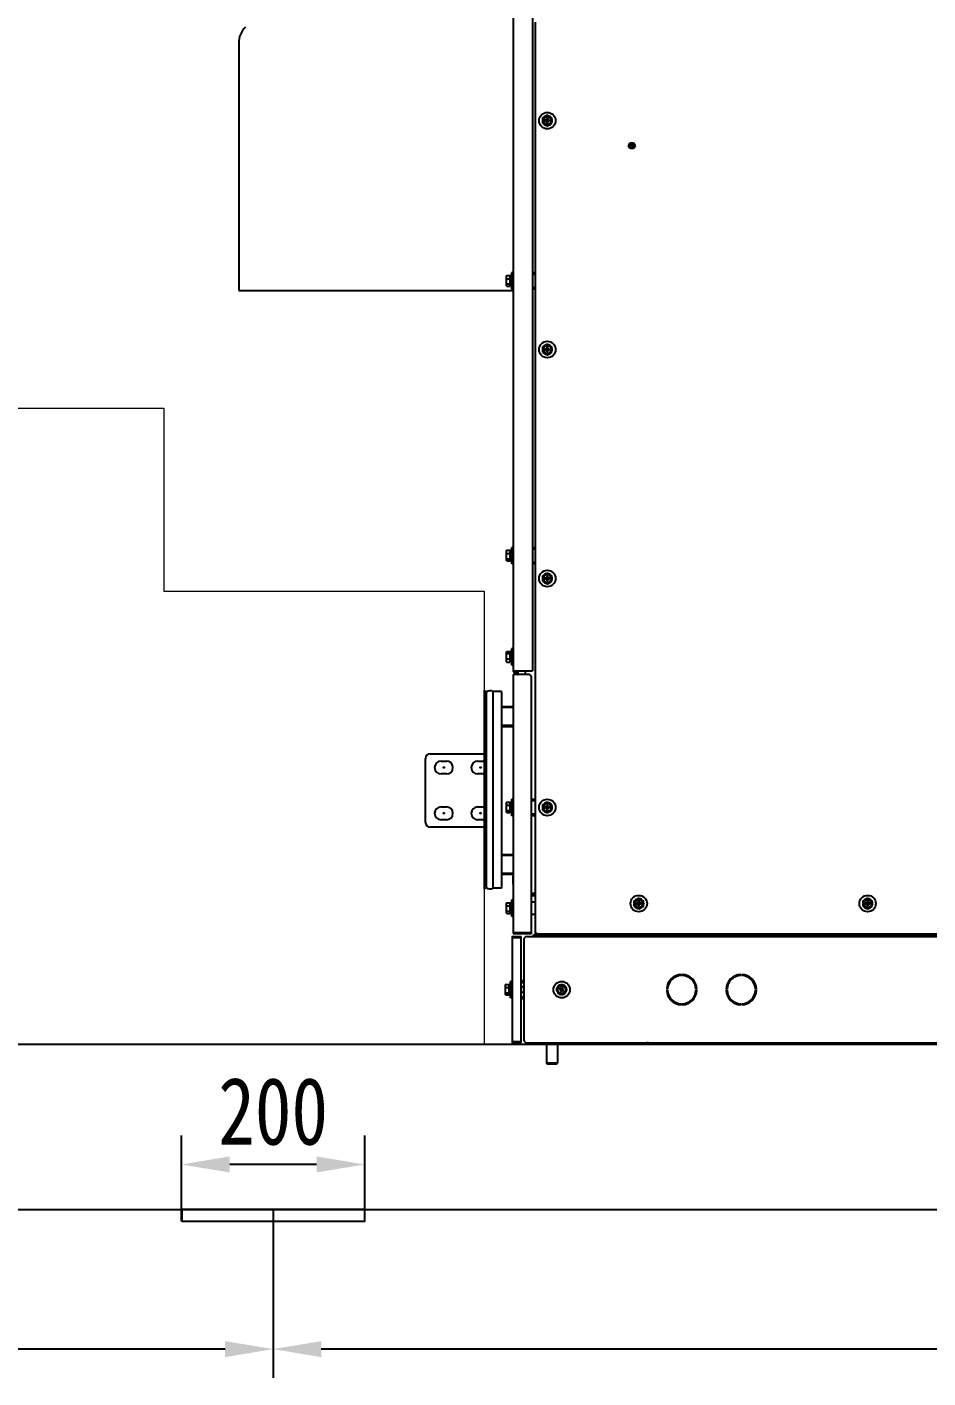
# Model space of a CAD drawing. Header units: millimetres. Extents: x 0 to 87554, y -20854 to 20404.
# Drawn here: x 22850 to 23835, y 13346 to 14821 of the extents above; entities that cross this region are included whole.
import ezdxf

# ---------------------------------------------------------------- set-up
doc = ezdxf.new("R2010")
doc.units = ezdxf.units.MM
doc.layers.get('0').update_dxf_attribs({"lineweight": 15})
doc.layers.get('Defpoints').update_dxf_attribs({"lineweight": 15})
for name, color, linetype in [('2401-00198_NFH-M5-12_0', 7, 'Continuous'), ('2401-00332-S-M12-30HM_0', 7, 'Continuous'), ('2401-01144-S-M6-16HWM_0', 7, 'Continuous'), ('4209-B0008_0', 7, 'Continuous'), ('4212-KH001_041_0', 7, 'Continuous'), ('4212-KH010_041_0', 7, 'Continuous'), ('4212-L0877_0', 7, 'Continuous'), ('4215-12269_16_0', 7, 'Continuous'), ('4215-12645_1_0', 7, 'Continuous'), ('4215-12645_2_0', 7, 'Continuous'), ('4215-12647_0', 7, 'Continuous'), ('4215-12653_3_0', 7, 'Continuous'), ('4215-12656_0', 7, 'Continuous'), ('4215-16097_1_0', 7, 'Continuous'), ('4215-16529_1_0', 7, 'Continuous'), ('4215-17085_1_0', 7, 'Continuous'), ('4215-17086_4_0', 7, 'Continuous'), ('4217-16531_0', 7, 'Continuous'), ('CORNER_FITTING-2_041_0', 7, 'Continuous'), ('EM-S-M6-ZC_0', 7, 'Continuous')]:
    doc.layers.add(name, color=color, linetype=linetype)
doc.layers.add('THICK', color=7, linetype='Continuous', lineweight=0)
doc.styles.add('仿宋', font='', dxfattribs={"width": 0.8})
doc.styles.get('仿宋').set_extended_font_data('仿宋_gb2312')
doc.dimstyles.new('12倍', dxfattribs={"dimscale": 21, "dimtxt": 3.5, "dimasz": 2.5, "dimexe": 1.5, "dimexo": 0, "dimgap": 1, "dimtad": 1, "dimtoh": 1, "dimdsep": 46, "dimtxsty": '仿宋', "dimcen": 2.5, "dimdle": 5, "dimclrd": 4, "dimclre": 4, "dimclrt": 3, "dimadec": 0, "dimazin": 0, "dimtfac": 1, "dimtmove": 0, "dimatfit": 3, "dimfxl": 1, "dimtolj": 1, "dimarcsym": 0})

# ---------------------------------------------------------------- blocks, each defined once
blk = doc.blocks.new('*D140')
at = {"color": 4, "linetype": 'Continuous', "lineweight": -2, "transparency": 16777216}
for p, q in [((24819.3, 13575.9), (24819.3, 13345.8)), ((23119.3, 13529.9), (23119.3, 13345.8)), ((24766.8, 13377.3), (23171.8, 13377.3))]:
    blk.add_line(p, q, dxfattribs=at)
at = {"color": 4, "lineweight": -3, "transparency": 16777216}
for points in [[(23171.8, 13386), (23171.8, 13368.5), (23119.3, 13377.3)], [(24766.8, 13386), (24766.8, 13368.5), (24819.3, 13377.3)]]:
    blk.add_solid(points, dxfattribs=at)
at = {"layer": 'Defpoints', "color": 0, "lineweight": -3, "transparency": 16777216}
for p in [(24819.3, 13575.9), (23119.3, 13529.9), (23119.3, 13377.3)]:
    blk.add_point(p, dxfattribs=at)
at = {"color": 3, "lineweight": -3, "transparency": 16777216, "insert": (23969.3, 13435), "char_height": 73.5, "attachment_point": 5, "style": '仿宋'}
blk.add_mtext('\\A1;1700', dxfattribs=at)
blk = doc.blocks.new('*D141')
at = {"color": 4, "linetype": 'Continuous', "lineweight": -2, "transparency": 16777216}
for p, q in [((21519.3, 13516.9), (21519.3, 13345.8)), ((23119.3, 13516.9), (23119.3, 13345.8)), ((23066.8, 13377.3), (21571.8, 13377.3))]:
    blk.add_line(p, q, dxfattribs=at)
at = {"color": 4, "lineweight": -3, "transparency": 16777216}
for points in [[(21571.8, 13386), (21571.8, 13368.5), (21519.3, 13377.3)], [(23066.8, 13386), (23066.8, 13368.5), (23119.3, 13377.3)]]:
    blk.add_solid(points, dxfattribs=at)
at = {"layer": 'Defpoints', "color": 0, "lineweight": -3, "transparency": 16777216}
for p in [(21519.3, 13516.9), (23119.3, 13516.9), (21519.3, 13377.3)]:
    blk.add_point(p, dxfattribs=at)
at = {"color": 3, "lineweight": -3, "transparency": 16777216, "insert": (22319.3, 13435), "char_height": 73.5, "attachment_point": 5, "style": '仿宋'}
blk.add_mtext('\\A1;1600', dxfattribs=at)
blk = doc.blocks.new('*D143')
at = {"color": 4, "linetype": 'Continuous', "lineweight": -2, "transparency": 16777216}
for p, q in [((23019.3, 13516.9), (23019.3, 13610.4)), ((23219.3, 13516.9), (23219.3, 13610.4)), ((23166.8, 13578.9), (23071.8, 13578.9))]:
    blk.add_line(p, q, dxfattribs=at)
at = {"color": 4, "lineweight": -3, "transparency": 16777216}
for points in [[(23071.8, 13587.7), (23071.8, 13570.2), (23019.3, 13578.9)], [(23166.8, 13587.7), (23166.8, 13570.2), (23219.3, 13578.9)]]:
    blk.add_solid(points, dxfattribs=at)
at = {"layer": 'Defpoints', "color": 0, "lineweight": -3, "transparency": 16777216}
for p in [(23019.3, 13578.9), (23019.3, 13516.9), (23219.3, 13516.9)]:
    blk.add_point(p, dxfattribs=at)
at = {"color": 3, "lineweight": -3, "transparency": 16777216, "insert": (23119.3, 13636.7), "char_height": 73.5, "attachment_point": 5, "style": '仿宋'}
blk.add_mtext('\\A1;200', dxfattribs=at)
blk = doc.blocks.new('gy7u88')
at = {"layer": '2401-00198_NFH-M5-12_0', "color": 107, "linetype": 'Continuous'}
for p, q in [((-269.3, -1128.8), (-267.5, -1125.6)), ((-267.5, -1131.9), (-269.3, -1128.8)), ((-267.5, -1125.6), (-263.8, -1125.6)), ((-267.5, -1128.3), (-267.5, -1128.4)), ((-266.8, -1128.3), (-267.5, -1128.3)), ((-267, -1128.4), (-267.5, -1128.8)), ((-267.5, -1128.4), (-267, -1128.4)), ((-267.5, -1128.8), (-267.5, -1128.9)), ((-267.5, -1128.9), (-267.5, -1129)), ((-267.5, -1129), (-267.5, -1129)), ((-267.5, -1129), (-267.5, -1129.1)), ((-267.5, -1129.1), (-267.4, -1129.2)), ((-263.8, -1131.9), (-267.5, -1131.9)), ((-267.4, -1128.9), (-266.8, -1128.4)), ((-267.4, -1129), (-267.4, -1128.9)), ((-267.4, -1129), (-267.4, -1129)), ((-267.4, -1129.1), (-267.4, -1129)), ((-267.3, -1129.1), (-267.4, -1129.1)), ((-267.4, -1129.2), (-267.4, -1129.2)), ((-267.4, -1129.2), (-267.2, -1129.3)), ((-267.2, -1129.1), (-267.3, -1129.1)), ((-267.1, -1129.1), (-267.2, -1129.1)), ((-267.2, -1129.3), (-267.1, -1129.3)), ((-267, -1129.1), (-267.1, -1129.1)), ((-267.1, -1129.3), (-267, -1129.2)), ((-266.9, -1129), (-267, -1129.1)), ((-267, -1129.1), (-267, -1129.1)), ((-267, -1129.2), (-266.9, -1129.2)), ((-266.8, -1129), (-266.9, -1129)), ((-266.9, -1129.2), (-266.8, -1129.1)), ((-266.8, -1128.4), (-266.8, -1128.3)), ((-266.8, -1129.1), (-266.8, -1129)), ((-266.6, -1128.3), (-266.6, -1129.3)), ((-266.5, -1128.3), (-266.6, -1128.3)), ((-266.6, -1129.3), (-266.5, -1129.3)), ((-266.5, -1129.1), (-266.5, -1128.3)), ((-266.4, -1128.9), (-266.5, -1129.1)), ((-266.5, -1129.3), (-266.4, -1129.1)), ((-266.4, -1129.1), (-266.4, -1128.9)), ((-266.2, -1128.6), (-266.2, -1128.6)), ((-266.2, -1128.6), (-266.1, -1128.8)), ((-266.1, -1128.7), (-266.2, -1128.6)), ((-266.1, -1128.8), (-266.2, -1128.9)), ((-266.2, -1128.9), (-266.1, -1128.8)), ((-266.2, -1128.9), (-266.2, -1128.9)), ((-266.1, -1128.6), (-266.1, -1128.7)), ((-266, -1128.6), (-266.1, -1128.6)), ((-266.1, -1128.8), (-266.1, -1129)), ((-266.1, -1129), (-266, -1129)), ((-266, -1128.7), (-266, -1128.6)), ((-265.9, -1128.6), (-266, -1128.7)), ((-266, -1128.8), (-265.9, -1128.6)), ((-266, -1129), (-266, -1128.8)), ((-266, -1128.8), (-265.9, -1128.9)), ((-265.9, -1128.9), (-266, -1128.8)), ((-265.9, -1128.6), (-265.9, -1128.6)), ((-265.9, -1128.9), (-265.9, -1128.9)), ((-265.6, -1128.3), (-265.7, -1128.4)), ((-265.7, -1128.4), (-265.7, -1128.5)), ((-265.7, -1128.5), (-265.7, -1128.6)), ((-265.7, -1128.6), (-265.7, -1128.7)), ((-265.7, -1128.7), (-265.6, -1128.8)), ((-265.7, -1129.1), (-265.7, -1129.3)), ((-265.1, -1129.1), (-265.7, -1129.1)), ((-265.7, -1129.3), (-265, -1129.3)), ((-265.5, -1128.3), (-265.6, -1128.3)), ((-265.6, -1128.5), (-265.6, -1128.4)), ((-265.6, -1128.4), (-265.5, -1128.4)), ((-265.6, -1128.6), (-265.6, -1128.5)), ((-265.6, -1128.5), (-265.6, -1128.5)), ((-265.6, -1128.7), (-265.6, -1128.6)), ((-265.6, -1128.7), (-265.6, -1128.7)), ((-265.5, -1128.8), (-265.6, -1128.7)), ((-265.6, -1128.8), (-265.5, -1128.9)), ((-265.4, -1128.3), (-265.5, -1128.3)), ((-265.5, -1128.4), (-265.4, -1128.4)), ((-265.4, -1128.8), (-265.5, -1128.8)), ((-265.5, -1128.9), (-265.4, -1128.9)), ((-265.3, -1128.3), (-265.4, -1128.3)), ((-265.4, -1128.4), (-265.3, -1128.4)), ((-265.3, -1128.8), (-265.4, -1128.8)), ((-265.4, -1128.9), (-265.3, -1128.9)), ((-265.2, -1128.3), (-265.3, -1128.3)), ((-265.3, -1128.4), (-265.2, -1128.4)), ((-265.2, -1128.8), (-265.3, -1128.8)), ((-265.3, -1128.9), (-265.2, -1128.9)), ((-265.1, -1128.3), (-265.2, -1128.3)), ((-265.2, -1128.4), (-265.1, -1128.5)), ((-265.2, -1128.4), (-265.2, -1128.4)), ((-265.1, -1128.7), (-265.2, -1128.8)), ((-265.2, -1128.9), (-265.1, -1128.8)), ((-265, -1128.4), (-265.1, -1128.3)), ((-265.1, -1128.5), (-265, -1128.5)), ((-265, -1128.7), (-265.1, -1128.7)), ((-265.1, -1128.8), (-265.1, -1129.1)), ((-265, -1128.5), (-265, -1128.4)), ((-265, -1129.3), (-265, -1128.7)), ((-264.8, -1128.3), (-264.8, -1129.3)), ((-264.7, -1128.3), (-264.8, -1128.3)), ((-264.8, -1129.3), (-264.6, -1129.3)), ((-264.7, -1129), (-264.7, -1128.3)), ((-264.4, -1128.3), (-264.7, -1129)), ((-264.6, -1129.3), (-264.3, -1128.4)), ((-264.2, -1128.3), (-264.4, -1128.3)), ((-264.3, -1128.4), (-264, -1129.3)), ((-264, -1129), (-264.2, -1128.3)), ((-264, -1128.3), (-264, -1129)), ((-263.8, -1128.3), (-264, -1128.3)), ((-264, -1129.3), (-263.8, -1129.3)), ((-263.8, -1125.6), (-262, -1128.8)), ((-263.8, -1129.3), (-263.8, -1128.3)), ((-262, -1128.8), (-263.8, -1131.9))]:
    blk.add_line(p, q, dxfattribs=at)
at = {"layer": '2401-00332-S-M12-30HM_0', "color": 107, "linetype": 'Continuous'}
for p, q in [((-359.2, -2110.3), (-359.2, -2130.7)), ((-347.2, -2110.3), (-347.2, -2130.7)), ((-347.1, -2110.3), (-347.1, -2130.7)), ((-358.2, -2131.7), (-359.2, -2130.7)), ((-347.2, -2130.7), (-359.2, -2130.7)), ((-348.2, -2131.7), (-358.2, -2131.7)), ((-348.2, -2131.7), (-347.2, -2130.7)), ((-348.1, -2131.7), (-348.2, -2131.7)), ((-348.1, -2131.7), (-347.1, -2130.7)), ((-347.1, -2130.7), (-347.2, -2130.7))]:
    blk.add_line(p, q, dxfattribs=at)
at = {"layer": '2401-01144-S-M6-16HWM_0', "color": 107, "linetype": 'Continuous'}
for p, q in [((-363.2, -1098.4), (-358.2, -1095.5)), ((-363.2, -1104.2), (-363.2, -1098.4)), ((-363.2, -1104.2), (-358.1, -1107)), ((-360.7, -1100.8), (-360.7, -1101.8)), ((-359.2, -1100.8), (-360.7, -1100.8)), ((-360.7, -1101.8), (-359.2, -1101.8)), ((-357.7, -1098.7), (-358.7, -1098.8)), ((-358.7, -1098.8), (-358.7, -1100.3)), ((-358.7, -1102.3), (-358.7, -1103.8)), ((-358.7, -1103.8), (-357.7, -1103.7)), ((-358.2, -1095.5), (-353.2, -1098.3)), ((-358.1, -1107), (-353.2, -1104.1)), ((-357.7, -1100.2), (-357.7, -1098.7)), ((-357.7, -1103.7), (-357.7, -1102.2)), ((-355.7, -1100.7), (-357.2, -1100.7)), ((-357.2, -1101.7), (-355.7, -1101.7)), ((-355.7, -1101.7), (-355.7, -1100.7)), ((-353.2, -1104.1), (-353.2, -1098.3)), ((-397, -1285.3), (-397, -1267.3)), ((-395.4, -1267.3), (-397, -1267.3)), ((-402.6, -1281.7), (-402.6, -1270.8)), ((-402.3, -1270.5), (-398.9, -1270.5)), ((-402.3, -1273.9), (-398.9, -1273.9)), ((-402.3, -1279.7), (-398.9, -1279.7)), ((-402.3, -1282), (-398.9, -1282)), ((-398.6, -1281.7), (-398.6, -1270.8)), ((-397, -1270.9), (-398.6, -1270.9)), ((-397, -1281.6), (-398.6, -1281.6)), ((-395.4, -1285.3), (-397, -1285.3)), ((-363.2, -1348.4), (-358.2, -1345.5)), ((-363.2, -1354.2), (-363.2, -1348.4)), ((-363.2, -1354.2), (-358.1, -1357)), ((-360.7, -1350.8), (-360.7, -1351.8)), ((-359.2, -1350.8), (-360.7, -1350.8)), ((-360.7, -1351.8), (-359.2, -1351.8)), ((-357.7, -1348.7), (-358.7, -1348.8)), ((-358.7, -1348.8), (-358.7, -1350.3)), ((-358.7, -1352.3), (-358.7, -1353.8)), ((-358.7, -1353.8), (-357.7, -1353.7)), ((-358.2, -1345.5), (-353.2, -1348.3)), ((-358.1, -1357), (-353.2, -1354.1)), ((-357.7, -1350.2), (-357.7, -1348.7)), ((-357.7, -1353.7), (-357.7, -1352.2)), ((-355.7, -1350.7), (-357.2, -1350.7)), ((-357.2, -1351.7), (-355.7, -1351.7)), ((-355.7, -1351.7), (-355.7, -1350.7)), ((-353.2, -1354.1), (-353.2, -1348.3)), ((-402.6, -1581.7), (-402.6, -1570.8)), ((-402.3, -1570.5), (-398.9, -1570.5)), ((-402.3, -1573.9), (-398.9, -1573.9)), ((-398.6, -1581.7), (-398.6, -1570.8)), ((-397, -1570.9), (-398.6, -1570.9)), ((-397, -1585.3), (-397, -1567.3)), ((-395.4, -1567.3), (-397, -1567.3)), ((-402.3, -1579.7), (-398.9, -1579.7)), ((-402.3, -1582), (-398.9, -1582)), ((-397, -1581.6), (-398.6, -1581.6)), ((-395.4, -1585.3), (-397, -1585.3)), ((-363.2, -1598.4), (-358.2, -1595.5)), ((-363.2, -1604.2), (-363.2, -1598.4)), ((-363.2, -1604.2), (-358.1, -1607)), ((-360.7, -1600.8), (-360.7, -1601.8)), ((-359.2, -1600.8), (-360.7, -1600.8)), ((-360.7, -1601.8), (-359.2, -1601.8)), ((-357.7, -1598.7), (-358.7, -1598.8)), ((-358.7, -1598.8), (-358.7, -1600.3)), ((-358.7, -1602.3), (-358.7, -1603.8)), ((-358.7, -1603.8), (-357.7, -1603.7)), ((-358.2, -1595.5), (-353.2, -1598.3)), ((-358.1, -1607), (-353.2, -1604.1)), ((-357.7, -1600.2), (-357.7, -1598.7)), ((-357.7, -1603.7), (-357.7, -1602.2)), ((-355.7, -1600.7), (-357.2, -1600.7)), ((-357.2, -1601.7), (-355.7, -1601.7)), ((-355.7, -1601.7), (-355.7, -1600.7)), ((-353.2, -1604.1), (-353.2, -1598.3)), ((-402.6, -1692.2), (-402.6, -1681.3)), ((-402.3, -1681), (-398.9, -1681)), ((-398.6, -1692.2), (-398.6, -1681.3)), ((-397, -1681.4), (-398.6, -1681.4)), ((-395.4, -1677.8), (-397, -1677.8)), ((-397, -1695.8), (-397, -1677.8)), ((-402.3, -1683.3), (-398.9, -1683.3)), ((-402.3, -1689), (-398.9, -1689)), ((-402.3, -1692.5), (-398.9, -1692.5)), ((-397, -1692.1), (-398.6, -1692.1)), ((-395.4, -1695.8), (-397, -1695.8)), ((-395.4, -1842.3), (-397, -1842.3)), ((-397, -1860.3), (-397, -1842.3)), ((-402.6, -1856.7), (-402.6, -1845.8)), ((-402.3, -1845.5), (-398.9, -1845.5)), ((-402.3, -1848.9), (-398.9, -1848.9)), ((-402.3, -1854.7), (-398.9, -1854.7)), ((-402.3, -1857), (-398.9, -1857)), ((-398.6, -1856.7), (-398.6, -1845.8)), ((-397, -1845.9), (-398.6, -1845.9)), ((-397, -1856.6), (-398.6, -1856.6)), ((-363.2, -1848.4), (-358.2, -1845.5)), ((-363.2, -1854.2), (-363.2, -1848.4)), ((-363.2, -1854.2), (-358.1, -1857)), ((-359.2, -1850.8), (-360.7, -1850.8)), ((-360.7, -1850.8), (-360.7, -1851.8)), ((-360.7, -1851.8), (-359.2, -1851.8)), ((-357.7, -1848.7), (-358.7, -1848.8)), ((-358.7, -1848.8), (-358.7, -1850.3)), ((-358.7, -1852.3), (-358.7, -1853.8)), ((-358.7, -1853.8), (-357.7, -1853.7)), ((-358.2, -1845.5), (-353.2, -1848.3)), ((-358.1, -1857), (-353.2, -1854.1)), ((-357.7, -1850.2), (-357.7, -1848.7)), ((-357.7, -1853.7), (-357.7, -1852.2)), ((-355.7, -1850.7), (-357.2, -1850.7)), ((-357.2, -1851.7), (-355.7, -1851.7)), ((-355.7, -1851.7), (-355.7, -1850.7)), ((-353.2, -1854.1), (-353.2, -1848.3)), ((-395.4, -1860.3), (-397, -1860.3)), ((-402.6, -1966.7), (-402.6, -1955.8)), ((-402.3, -1955.5), (-398.9, -1955.5)), ((-402.3, -1958.9), (-398.9, -1958.9)), ((-398.6, -1966.7), (-398.6, -1955.8)), ((-397, -1955.9), (-398.6, -1955.9)), ((-395.4, -1952.3), (-397, -1952.3)), ((-397, -1970.3), (-397, -1952.3)), ((-263.2, -1953.4), (-258.2, -1950.5)), ((-263.2, -1959.2), (-263.2, -1953.4)), ((-263.2, -1959.2), (-258.1, -1962)), ((-259.2, -1955.8), (-260.7, -1955.8)), ((-260.7, -1955.8), (-260.7, -1956.8)), ((-260.7, -1956.8), (-259.2, -1956.8)), ((-257.7, -1953.7), (-258.7, -1953.8)), ((-258.7, -1953.8), (-258.7, -1955.3)), ((-258.7, -1957.3), (-258.7, -1958.8)), ((-258.7, -1958.8), (-257.7, -1958.7)), ((-258.2, -1950.5), (-253.2, -1953.3)), ((-258.1, -1962), (-253.2, -1959.1)), ((-257.7, -1955.2), (-257.7, -1953.7)), ((-257.7, -1958.7), (-257.7, -1957.2)), ((-255.7, -1955.7), (-257.2, -1955.7)), ((-257.2, -1956.7), (-255.7, -1956.7)), ((-255.7, -1956.7), (-255.7, -1955.7)), ((-253.2, -1959.1), (-253.2, -1953.3)), ((-13.2, -1953.4), (-8.2, -1950.5)), ((-13.2, -1959.2), (-13.2, -1953.4)), ((-13.2, -1959.2), (-8.1, -1962)), ((-9.2, -1955.8), (-10.7, -1955.8)), ((-10.7, -1955.8), (-10.7, -1956.8)), ((-10.7, -1956.8), (-9.2, -1956.8)), ((-7.7, -1953.7), (-8.7, -1953.8)), ((-8.7, -1953.8), (-8.7, -1955.3)), ((-8.7, -1957.3), (-8.7, -1958.8)), ((-8.7, -1958.8), (-7.7, -1958.7)), ((-8.2, -1950.5), (-3.2, -1953.3)), ((-8.1, -1962), (-3.2, -1959.1)), ((-7.7, -1955.2), (-7.7, -1953.7)), ((-7.7, -1958.7), (-7.7, -1957.2)), ((-5.7, -1955.7), (-7.2, -1955.7)), ((-7.2, -1956.7), (-5.7, -1956.7)), ((-5.7, -1956.7), (-5.7, -1955.7)), ((-3.2, -1959.1), (-3.2, -1953.3)), ((-402.3, -1964.7), (-398.9, -1964.7)), ((-402.3, -1967), (-398.9, -1967)), ((-397, -1966.6), (-398.6, -1966.6)), ((-395.4, -1970.3), (-397, -1970.3)), ((-403.9, -2055.7), (-403.9, -2044.8)), ((-403.6, -2044.5), (-400.2, -2044.5)), ((-403.6, -2047.9), (-400.2, -2047.9)), ((-399.9, -2055.7), (-399.9, -2044.8)), ((-398.3, -2044.9), (-399.9, -2044.9)), ((-396.7, -2041.3), (-398.3, -2041.3)), ((-398.3, -2059.3), (-398.3, -2041.3)), ((-384.1, -2047.3), (-386.7, -2047.3)), ((-383.9, -2047.5), (-384.1, -2047.3)), ((-384.1, -2047.3), (-384.1, -2053.3)), ((-383.9, -2047.5), (-383.9, -2053.1)), ((-348.2, -2050.1), (-345.2, -2045.2)), ((-345.4, -2055.2), (-348.2, -2050.1)), ((-345.2, -2045.2), (-339.5, -2045.3)), ((-344.3, -2048.5), (-344.8, -2049.4)), ((-344.8, -2049.4), (-343.5, -2050.2)), ((-343, -2049.3), (-344.3, -2048.5)), ((-341.6, -2047.9), (-342.3, -2049.1)), ((-340.7, -2048.4), (-341.6, -2047.9)), ((-341.5, -2049.7), (-340.7, -2048.4)), ((-340, -2051.1), (-341.3, -2050.3)), ((-339.6, -2055.3), (-336.7, -2050.4)), ((-336.7, -2050.4), (-339.5, -2045.3)), ((-403.6, -2053.7), (-400.2, -2053.7)), ((-403.6, -2056), (-400.2, -2056)), ((-398.3, -2055.6), (-399.9, -2055.6)), ((-396.7, -2059.3), (-398.3, -2059.3)), ((-384.1, -2053.3), (-386.7, -2053.3)), ((-383.9, -2053.1), (-384.1, -2053.3)), ((-345.4, -2055.2), (-339.6, -2055.3)), ((-343.4, -2050.9), (-344.1, -2052.1)), ((-344.1, -2052.1), (-343.3, -2052.7)), ((-343.3, -2052.7), (-342.5, -2051.4)), ((-341.8, -2051.2), (-340.5, -2052)), ((-340.5, -2052), (-340, -2051.1))]:
    blk.add_line(p, q, dxfattribs=at)
for centre, radius in [((-358.2, -1101.3), 9), ((-358.2, -1101.3), 4.25), ((-358.2, -1351.3), 9), ((-358.2, -1351.3), 4.25), ((-358.2, -1601.3), 9), ((-358.2, -1601.3), 4.25), ((-358.2, -1851.3), 9), ((-358.2, -1851.3), 4.25), ((-258.2, -1956.3), 9), ((-8.2, -1956.3), 9), ((-258.2, -1956.3), 4.25), ((-8.2, -1956.3), 4.25), ((-342.4, -2050.3), 9), ((-342.4, -2050.3), 4.25)]:
    blk.add_circle(centre, radius, dxfattribs=at)
for centre, radius, start, end in [((-358.2, -1101.3), 5.35, 159.6691, 201.3485), ((-358.2, -1101.3), 5.47, 144.5164, 156.5013), ((-358.2, -1101.3), 5.47, 204.5164, 216.5013), ((-358.2, -1101.3), 5.35, 99.6691, 141.3485), ((-358.2, -1101.3), 5.35, 219.6691, 261.3485), ((-359.2, -1100.3), 0.5, 270.5088, 0.5088), ((-359.2, -1102.3), 0.5, 0.5088, 90.5088), ((-358.2, -1101.3), 5.47, 84.5164, 96.5013), ((-357.2, -1100.2), 0.5, 180.5088, 270.5088), ((-357.2, -1102.2), 0.5, 90.5088, 180.5088), ((-358.2, -1101.3), 5.35, 39.6691, 81.3485), ((-358.2, -1101.3), 5.35, 279.6691, 321.3485), ((-358.2, -1101.3), 5.47, 24.5164, 36.5013), ((-358.2, -1101.3), 5.47, 324.5164, 336.5013), ((-358.2, -1101.3), 5.35, 339.6691, 21.3485), ((-358.2, -1101.3), 5.47, 264.5164, 276.5013), ((-358.2, -1351.3), 5.35, 159.6691, 201.3485), ((-358.2, -1351.3), 5.47, 144.5164, 156.5013), ((-358.2, -1351.3), 5.47, 204.5164, 216.5013), ((-358.2, -1351.3), 5.35, 99.6691, 141.3485), ((-358.2, -1351.3), 5.35, 219.6691, 261.3485), ((-359.2, -1350.3), 0.5, 270.5088, 0.5088), ((-359.2, -1352.3), 0.5, 0.5088, 90.5088), ((-358.2, -1351.3), 5.47, 84.5164, 96.5013), ((-358.2, -1351.3), 5.47, 264.5164, 276.5013), ((-357.2, -1350.2), 0.5, 180.5088, 270.5088), ((-357.2, -1352.2), 0.5, 90.5088, 180.5088), ((-358.2, -1351.3), 5.35, 39.6691, 81.3485), ((-358.2, -1351.3), 5.35, 279.6691, 321.3485), ((-358.2, -1351.3), 5.47, 24.5164, 36.5013), ((-358.2, -1351.3), 5.47, 324.5164, 336.5013), ((-358.2, -1351.3), 5.35, 339.6691, 21.3485), ((-358.2, -1601.3), 5.35, 159.6691, 201.3485), ((-358.2, -1601.3), 5.47, 144.5164, 156.5013), ((-358.2, -1601.3), 5.47, 204.5164, 216.5013), ((-358.2, -1601.3), 5.35, 99.6691, 141.3485), ((-358.2, -1601.3), 5.35, 219.6691, 261.3485), ((-359.2, -1600.3), 0.5, 270.5088, 0.5088), ((-359.2, -1602.3), 0.5, 0.5088, 90.5088), ((-358.2, -1601.3), 5.47, 84.5164, 96.5013), ((-358.2, -1601.3), 5.47, 264.5164, 276.5013), ((-357.2, -1600.2), 0.5, 180.5088, 270.5088), ((-357.2, -1602.2), 0.5, 90.5088, 180.5088), ((-358.2, -1601.3), 5.35, 39.6691, 81.3485), ((-358.2, -1601.3), 5.35, 279.6691, 321.3485), ((-358.2, -1601.3), 5.47, 24.5164, 36.5013), ((-358.2, -1601.3), 5.47, 324.5164, 336.5013), ((-358.2, -1601.3), 5.35, 339.6691, 21.3485), ((-358.2, -1851.3), 5.35, 159.6691, 201.3485), ((-358.2, -1851.3), 5.47, 144.5164, 156.5013), ((-358.2, -1851.3), 5.47, 204.5164, 216.5013), ((-358.2, -1851.3), 5.35, 99.6691, 141.3485), ((-358.2, -1851.3), 5.35, 219.6691, 261.3485), ((-359.2, -1850.3), 0.5, 270.5088, 0.5088), ((-359.2, -1852.3), 0.5, 0.5088, 90.5088), ((-358.2, -1851.3), 5.47, 84.5164, 96.5013), ((-358.2, -1851.3), 5.47, 264.5164, 276.5013), ((-357.2, -1850.2), 0.5, 180.5088, 270.5088), ((-357.2, -1852.2), 0.5, 90.5088, 180.5088), ((-358.2, -1851.3), 5.35, 39.6691, 81.3485), ((-358.2, -1851.3), 5.35, 279.6691, 321.3485), ((-358.2, -1851.3), 5.47, 24.5164, 36.5013), ((-358.2, -1851.3), 5.47, 324.5164, 336.5013), ((-358.2, -1851.3), 5.35, 339.6691, 21.3485), ((-258.2, -1956.3), 5.35, 159.6691, 201.3485), ((-258.2, -1956.3), 5.47, 144.5164, 156.5013), ((-258.2, -1956.3), 5.47, 204.5164, 216.5013), ((-258.2, -1956.3), 5.35, 99.6691, 141.3485), ((-258.2, -1956.3), 5.35, 219.6691, 261.3485), ((-259.2, -1955.3), 0.5, 270.5088, 0.5088), ((-259.2, -1957.3), 0.5, 0.5088, 90.5088), ((-258.2, -1956.3), 5.47, 84.5164, 96.5013), ((-258.2, -1956.3), 5.47, 264.5164, 276.5013), ((-257.2, -1955.2), 0.5, 180.5088, 270.5088), ((-257.2, -1957.2), 0.5, 90.5088, 180.5088), ((-258.2, -1956.3), 5.35, 39.6691, 81.3485), ((-258.2, -1956.3), 5.35, 279.6691, 321.3485), ((-258.2, -1956.3), 5.47, 24.5164, 36.5013), ((-258.2, -1956.3), 5.47, 324.5164, 336.5013), ((-258.2, -1956.3), 5.35, 339.6691, 21.3485), ((-8.2, -1956.3), 5.35, 159.6691, 201.3485), ((-8.2, -1956.3), 5.47, 144.5164, 156.5013), ((-8.2, -1956.3), 5.47, 204.5164, 216.5013), ((-8.2, -1956.3), 5.35, 99.6691, 141.3485), ((-8.2, -1956.3), 5.35, 219.6691, 261.3485), ((-9.2, -1955.3), 0.5, 270.5088, 0.5088), ((-9.2, -1957.3), 0.5, 0.5088, 90.5088), ((-8.2, -1956.3), 5.47, 84.5164, 96.5013), ((-8.2, -1956.3), 5.47, 264.5164, 276.5013), ((-7.2, -1955.2), 0.5, 180.5088, 270.5088), ((-7.2, -1957.2), 0.5, 90.5088, 180.5088), ((-8.2, -1956.3), 5.35, 39.6691, 81.3485), ((-8.2, -1956.3), 5.35, 279.6691, 321.3485), ((-8.2, -1956.3), 5.47, 24.5164, 36.5013), ((-8.2, -1956.3), 5.47, 324.5164, 336.5013), ((-8.2, -1956.3), 5.35, 339.6691, 21.3485), ((-342.4, -2050.3), 5.47, 172.9895, 184.9744), ((-342.4, -2050.3), 5.35, 128.1423, 169.8217), ((-342.4, -2050.3), 5.47, 112.9895, 124.9744), ((-342.4, -2050.3), 5.35, 68.1423, 109.8217), ((-343.8, -2050.6), 0.5, 328.982, 58.982), ((-342.8, -2048.9), 0.5, 238.982, 328.982), ((-341.1, -2049.9), 0.5, 148.982, 238.982), ((-342.4, -2050.3), 5.47, 52.9895, 64.9744), ((-342.4, -2050.3), 5.35, 8.1423, 49.8217), ((-342.4, -2050.3), 5.47, 352.9895, 4.9744), ((-342.4, -2050.3), 5.35, 188.1423, 229.8217), ((-342.4, -2050.3), 5.47, 232.9895, 244.9744), ((-342.4, -2050.3), 5.35, 248.1423, 289.8217), ((-342.1, -2051.6), 0.5, 58.982, 148.982), ((-342.4, -2050.3), 5.47, 292.9895, 304.9744), ((-342.4, -2050.3), 5.35, 308.1423, 349.8217)]:
    blk.add_arc(centre, radius, start, end, dxfattribs=at)
for points in [[(-402.3, -1270.5), (-402.4, -1270.6), (-402.5, -1270.7), (-402.6, -1270.8)], [(-402.6, -1270.9), (-402.5, -1270.8), (-402.4, -1270.6), (-402.3, -1270.5)], [(-402.3, -1273.9), (-402.4, -1273.8), (-402.5, -1273.7), (-402.6, -1273.5)], [(-402.6, -1274.6), (-402.5, -1274.4), (-402.4, -1274.2), (-402.3, -1273.9)], [(-402.3, -1279.7), (-402.4, -1279.5), (-402.5, -1279.2), (-402.6, -1279)], [(-402.6, -1279.9), (-402.5, -1279.8), (-402.4, -1279.8), (-402.3, -1279.7)], [(-402.3, -1282), (-402.4, -1281.9), (-402.5, -1281.8), (-402.6, -1281.7)], [(-398.9, -1270.5), (-398.8, -1270.6), (-398.7, -1270.7), (-398.6, -1270.8)], [(-398.6, -1270.9), (-398.7, -1270.8), (-398.8, -1270.6), (-398.9, -1270.5)], [(-398.9, -1273.9), (-398.8, -1273.8), (-398.7, -1273.7), (-398.6, -1273.5)], [(-398.6, -1274.6), (-398.7, -1274.4), (-398.8, -1274.2), (-398.9, -1273.9)], [(-398.9, -1279.7), (-398.8, -1279.5), (-398.7, -1279.2), (-398.6, -1279)], [(-398.6, -1279.9), (-398.7, -1279.8), (-398.8, -1279.8), (-398.9, -1279.7)], [(-398.9, -1282), (-398.8, -1281.9), (-398.7, -1281.8), (-398.6, -1281.7)], [(-402.3, -1570.5), (-402.4, -1570.6), (-402.5, -1570.7), (-402.6, -1570.8)], [(-402.6, -1570.9), (-402.5, -1570.8), (-402.4, -1570.6), (-402.3, -1570.5)], [(-402.3, -1573.9), (-402.4, -1573.8), (-402.5, -1573.7), (-402.6, -1573.5)], [(-402.6, -1574.6), (-402.5, -1574.4), (-402.4, -1574.2), (-402.3, -1573.9)], [(-398.9, -1570.5), (-398.8, -1570.6), (-398.7, -1570.7), (-398.6, -1570.8)], [(-398.6, -1570.9), (-398.7, -1570.8), (-398.8, -1570.6), (-398.9, -1570.5)], [(-398.9, -1573.9), (-398.8, -1573.8), (-398.7, -1573.7), (-398.6, -1573.5)], [(-398.6, -1574.6), (-398.7, -1574.4), (-398.8, -1574.2), (-398.9, -1573.9)], [(-402.3, -1579.7), (-402.4, -1579.5), (-402.5, -1579.2), (-402.6, -1579)], [(-402.6, -1579.9), (-402.5, -1579.8), (-402.4, -1579.8), (-402.3, -1579.7)], [(-402.3, -1582), (-402.4, -1581.9), (-402.5, -1581.8), (-402.6, -1581.7)], [(-398.9, -1579.7), (-398.8, -1579.5), (-398.7, -1579.2), (-398.6, -1579)], [(-398.6, -1579.9), (-398.7, -1579.8), (-398.8, -1579.8), (-398.9, -1579.7)], [(-398.9, -1582), (-398.8, -1581.9), (-398.7, -1581.8), (-398.6, -1581.7)], [(-402.6, -1681.3), (-402.5, -1681.2), (-402.4, -1681.1), (-402.3, -1681)], [(-398.6, -1681.3), (-398.7, -1681.2), (-398.8, -1681.1), (-398.9, -1681)], [(-402.3, -1683.3), (-402.4, -1683.2), (-402.5, -1683.1), (-402.6, -1683)], [(-402.6, -1683.9), (-402.5, -1683.7), (-402.4, -1683.5), (-402.3, -1683.3)], [(-402.3, -1689), (-402.4, -1688.8), (-402.5, -1688.6), (-402.6, -1688.3)], [(-402.6, -1689.4), (-402.5, -1689.2), (-402.4, -1689.1), (-402.3, -1689)], [(-402.3, -1692.5), (-402.4, -1692.4), (-402.5, -1692.2), (-402.6, -1692.1)], [(-402.6, -1692.2), (-402.5, -1692.3), (-402.4, -1692.4), (-402.3, -1692.5)], [(-398.9, -1683.3), (-398.8, -1683.2), (-398.7, -1683.1), (-398.6, -1683)], [(-398.6, -1683.9), (-398.7, -1683.7), (-398.8, -1683.5), (-398.9, -1683.3)], [(-398.9, -1689), (-398.8, -1688.8), (-398.7, -1688.6), (-398.6, -1688.3)], [(-398.6, -1689.4), (-398.7, -1689.2), (-398.8, -1689.1), (-398.9, -1689)], [(-398.9, -1692.5), (-398.8, -1692.4), (-398.7, -1692.2), (-398.6, -1692.1)], [(-398.6, -1692.2), (-398.7, -1692.3), (-398.8, -1692.4), (-398.9, -1692.5)], [(-402.3, -1845.5), (-402.4, -1845.6), (-402.5, -1845.7), (-402.6, -1845.8)], [(-402.6, -1845.9), (-402.5, -1845.8), (-402.4, -1845.6), (-402.3, -1845.5)], [(-402.3, -1848.9), (-402.4, -1848.8), (-402.5, -1848.7), (-402.6, -1848.5)], [(-402.6, -1849.6), (-402.5, -1849.4), (-402.4, -1849.2), (-402.3, -1848.9)], [(-402.3, -1854.7), (-402.4, -1854.5), (-402.5, -1854.2), (-402.6, -1854)], [(-402.6, -1854.9), (-402.5, -1854.8), (-402.4, -1854.8), (-402.3, -1854.7)], [(-402.3, -1857), (-402.4, -1856.9), (-402.5, -1856.8), (-402.6, -1856.7)], [(-398.9, -1845.5), (-398.8, -1845.6), (-398.7, -1845.7), (-398.6, -1845.8)], [(-398.6, -1845.9), (-398.7, -1845.8), (-398.8, -1845.6), (-398.9, -1845.5)], [(-398.9, -1848.9), (-398.8, -1848.8), (-398.7, -1848.7), (-398.6, -1848.5)], [(-398.6, -1849.6), (-398.7, -1849.4), (-398.8, -1849.2), (-398.9, -1848.9)], [(-398.9, -1854.7), (-398.8, -1854.5), (-398.7, -1854.2), (-398.6, -1854)], [(-398.6, -1854.9), (-398.7, -1854.8), (-398.8, -1854.8), (-398.9, -1854.7)], [(-398.9, -1857), (-398.8, -1856.9), (-398.7, -1856.8), (-398.6, -1856.7)], [(-402.3, -1955.5), (-402.4, -1955.6), (-402.5, -1955.7), (-402.6, -1955.8)], [(-402.6, -1955.9), (-402.5, -1955.8), (-402.4, -1955.6), (-402.3, -1955.5)], [(-402.3, -1958.9), (-402.4, -1958.8), (-402.5, -1958.7), (-402.6, -1958.5)], [(-402.6, -1959.6), (-402.5, -1959.4), (-402.4, -1959.2), (-402.3, -1958.9)], [(-398.9, -1955.5), (-398.8, -1955.6), (-398.7, -1955.7), (-398.6, -1955.8)], [(-398.6, -1955.9), (-398.7, -1955.8), (-398.8, -1955.6), (-398.9, -1955.5)], [(-398.9, -1958.9), (-398.8, -1958.8), (-398.7, -1958.7), (-398.6, -1958.5)], [(-398.6, -1959.6), (-398.7, -1959.4), (-398.8, -1959.2), (-398.9, -1958.9)], [(-402.3, -1964.7), (-402.4, -1964.5), (-402.5, -1964.2), (-402.6, -1964)], [(-402.6, -1964.9), (-402.5, -1964.8), (-402.4, -1964.8), (-402.3, -1964.7)], [(-402.3, -1967), (-402.4, -1966.9), (-402.5, -1966.8), (-402.6, -1966.7)], [(-398.9, -1964.7), (-398.8, -1964.5), (-398.7, -1964.2), (-398.6, -1964)], [(-398.6, -1964.9), (-398.7, -1964.8), (-398.8, -1964.8), (-398.9, -1964.7)], [(-398.9, -1967), (-398.8, -1966.9), (-398.7, -1966.8), (-398.6, -1966.7)], [(-403.6, -2044.5), (-403.7, -2044.6), (-403.8, -2044.7), (-403.9, -2044.8)], [(-403.9, -2044.9), (-403.8, -2044.8), (-403.7, -2044.6), (-403.6, -2044.5)], [(-403.6, -2047.9), (-403.7, -2047.8), (-403.8, -2047.7), (-403.9, -2047.5)], [(-403.9, -2048.6), (-403.8, -2048.4), (-403.7, -2048.2), (-403.6, -2047.9)], [(-400.2, -2044.5), (-400.1, -2044.6), (-400, -2044.7), (-399.9, -2044.8)], [(-399.9, -2044.9), (-400, -2044.8), (-400.1, -2044.6), (-400.2, -2044.5)], [(-400.2, -2047.9), (-400.1, -2047.8), (-400, -2047.7), (-399.9, -2047.5)], [(-399.9, -2048.6), (-400, -2048.4), (-400.1, -2048.2), (-400.2, -2047.9)], [(-403.6, -2053.7), (-403.7, -2053.5), (-403.8, -2053.2), (-403.9, -2053)], [(-403.9, -2053.9), (-403.8, -2053.8), (-403.7, -2053.8), (-403.6, -2053.7)], [(-403.6, -2056), (-403.7, -2055.9), (-403.8, -2055.8), (-403.9, -2055.7)], [(-400.2, -2053.7), (-400.1, -2053.5), (-400, -2053.2), (-399.9, -2053)], [(-399.9, -2053.9), (-400, -2053.8), (-400.1, -2053.8), (-400.2, -2053.7)], [(-400.2, -2056), (-400.1, -2055.9), (-400, -2055.8), (-399.9, -2055.7)]]:
    blk.add_open_spline(points, degree=3, dxfattribs=at)
at = {"layer": '4209-B0008_0', "color": 107, "linetype": 'Continuous'}
for p, q in [((-427.2, -1724.3), (-427.2, -1939.8)), ((-424.9, -1725.2), (-426.3, -1723.9)), ((-424.9, -1725.2), (-424.9, -1938.8)), ((-417.7, -1724.8), (-417.7, -1939.3)), ((-408.2, -1724.8), (-417.7, -1724.8)), ((-408.2, -1724.8), (-408.2, -1939.3)), ((-424.9, -1938.8), (-426.3, -1940.2)), ((-408.2, -1939.3), (-417.7, -1939.3))]:
    blk.add_line(p, q, dxfattribs=at)
for centre, radius, start, end in [((-426.7, -1724.3), 0.5, 45.9333, 180), ((-421, -1729.8), 6, 56.4566, 131.1531), ((-426.7, -1939.8), 0.5, 180, 314.0667), ((-421, -1934.3), 6, 228.8469, 303.5434)]:
    blk.add_arc(centre, radius, start, end, dxfattribs=at)
at = {"layer": '4212-KH001_041_0', "color": 107, "linetype": 'Continuous'}
for p, q in [((-371.2, -1946.3), (-375.4, -1946.3)), ((-371.2, -1947.8), (-375.4, -1947.8))]:
    blk.add_line(p, q, dxfattribs=at)
at = {"layer": '4212-KH010_041_0', "color": 107, "linetype": 'Continuous'}
for p, q in [((-390.2, -1702.3), (-390.2, -1706.3)), ((-382.2, -1702.3), (-382.2, -1706.3)), ((-375.4, -1944.8), (-371.2, -1944.8))]:
    blk.add_line(p, q, dxfattribs=at)
at = {"layer": '4212-L0877_0', "color": 107, "linetype": 'Continuous'}
for p, q in [((-347.2, -1990.3), (-347.2, -1989.3)), ((199.3, -1990.3), (-253.2, -1990.3))]:
    blk.add_line(p, q, dxfattribs=at)
at = {"layer": '4215-12269_16_0', "color": 107, "linetype": 'Continuous'}
for p, q in [((-374.4, -1267.3), (-371.4, -1267.3)), ((-374.4, -1268.8), (-371.4, -1268.8)), ((-371.4, -1283.8), (-374.4, -1283.8)), ((-371.4, -1285.3), (-374.4, -1285.3)), ((-374.4, -1567.3), (-371.4, -1567.3)), ((-374.4, -1568.8), (-371.4, -1568.8)), ((-371.4, -1583.8), (-374.4, -1583.8)), ((-371.4, -1585.3), (-374.4, -1585.3)), ((-375.4, -1842.3), (-371.4, -1842.3)), ((-375.4, -1843.8), (-371.4, -1843.8)), ((-371.4, -1858.8), (-375.4, -1858.8)), ((-371.4, -1860.3), (-375.4, -1860.3)), ((-371.2, -1954.8), (-375.4, -1954.8)), ((-375.4, -1967.8), (-371.2, -1967.8))]:
    blk.add_line(p, q, dxfattribs=at)
for centre, radius, start, end in [((-371.4, -1267.1), 0.2, 270, 0), ((-371.4, -1267.1), 1.7, 270, 277.1195), ((-371.4, -1285.5), 1.7, 82.8805, 90), ((-371.4, -1285.5), 0.2, 0, 90), ((-371.4, -1567.1), 0.2, 270, 0), ((-371.4, -1567.1), 1.7, 270, 277.1195), ((-371.4, -1585.5), 1.7, 82.8805, 90), ((-371.4, -1585.5), 0.2, 0, 90), ((-371.4, -1842.1), 0.2, 270, 0), ((-371.4, -1842.1), 1.7, 270, 277.1195), ((-371.4, -1860.5), 1.7, 82.8805, 90), ((-371.4, -1860.5), 0.2, 0, 90)]:
    blk.add_arc(centre, radius, start, end, dxfattribs=at)
at = {"layer": '4215-12645_1_0', "color": 107, "linetype": 'Continuous'}
for p, q in [((-378.4, -1706.3), (-395.4, -1706.3)), ((-395.4, -1706.3), (-395.4, -1987.9)), ((-392.1, -1702.3), (-392.1, -1706.1)), ((-390.9, -1702.3), (-390.9, -1706.1)), ((-375.4, -1987.9), (-375.4, -1709.3)), ((-395.6, -1741.6), (-408.2, -1741.6)), ((-408.2, -1762.8), (-395.4, -1762.8)), ((-408.2, -1902.8), (-395.4, -1902.8)), ((-408.2, -1924), (-395.6, -1924)), ((-395.4, -1987.9), (-375.4, -1987.9)), ((-375.4, -1988.1), (-394, -1988.1)), ((-375.4, -1989.3), (-394, -1989.3)), ((-375.4, -1989.3), (-375.4, -1988.1))]:
    blk.add_line(p, q, dxfattribs=at)
for centre, radius, start, end in [((-392.3, -1706.1), 0.2, 270, 0), ((-392.3, -1706.1), 1.4, 351.7441, 0), ((-378.4, -1709.3), 3, 0, 90), ((-395.6, -1741.4), 0.2, 270, 0), ((-395.6, -1924.2), 0.2, 0, 90), ((-394, -1987.9), 1.4, 180, 270), ((-394, -1987.9), 0.2, 180, 270)]:
    blk.add_arc(centre, radius, start, end, dxfattribs=at)
at = {"layer": '4215-12645_2_0', "color": 107, "linetype": 'Continuous'}
for p, q in [((-408.2, -1741.9), (-395.6, -1741.9)), ((-395.6, -1741.9), (-395.5, -1742)), ((-395.6, -1761.9), (-408.2, -1761.9)), ((-395.6, -1762.8), (-395.6, -1761.9)), ((-395.6, -1902.8), (-395.6, -1903.6)), ((-408.2, -1903.6), (-395.6, -1903.6)), ((-395.6, -1923.6), (-408.2, -1923.6)), ((-395.6, -1923.6), (-395.5, -1923.5))]:
    blk.add_line(p, q, dxfattribs=at)
for centre, radius, start, end in [((-396.7, -1760.4), 2.62, 294.2437, 297.885), ((-396.7, -1760.3), 2.65, 297.8779, 299.2203), ((-396.7, -1905.1), 2.62, 62.115, 65.7563), ((-396.7, -1905.2), 2.65, 60.7797, 62.1221)]:
    blk.add_arc(centre, radius, start, end, dxfattribs=at)
for points, knots in [([(-395.5, -1742), (-395.5, -1742.1), (-395.4, -1742.3), (-395.4, -1742.6), (-395.4, -1742.8)], [0, 0, 0, 0, 0.279426, 1, 1, 1, 1]), ([(-395.6, -1761.9), (-395.6, -1761.8), (-395.4, -1761.5), (-395.4, -1761.1), (-395.4, -1760.8)], [0, 0, 0, 0, 0.233986, 1, 1, 1, 1]), ([(-395.6, -1903.6), (-395.6, -1903.7), (-395.4, -1904.1), (-395.4, -1904.4), (-395.4, -1904.7)], [0, 0, 0, 0, 0.233986, 1, 1, 1, 1]), ([(-395.5, -1923.5), (-395.5, -1923.4), (-395.4, -1923.2), (-395.4, -1922.9), (-395.4, -1922.8)], [0, 0, 0, 0, 0.279426, 1, 1, 1, 1])]:
    blk.add_open_spline(points, degree=3, knots=knots, dxfattribs=at)
at = {"layer": '4215-12647_0', "color": 107, "linetype": 'Continuous'}
for p, q in [((-383.7, -1995.3), (-383.7, -2105.3)), ((-380.7, -1992.3), (191.8, -1992.3)), ((-248.7, -1993.3), (-248.7, -1992.3)), ((-211.7, -2033.8), (-211.7, -2034.8)), ((-210.7, -2034.8), (-210.7, -2033.8)), ((-146.7, -2033.8), (-146.7, -2034.8)), ((-145.7, -2034.8), (-145.7, -2033.8)), ((-226.7, -2049.8), (-227.7, -2049.8)), ((-194.7, -2049.8), (-195.7, -2049.8)), ((-161.7, -2049.8), (-162.7, -2049.8)), ((-129.7, -2049.8), (-130.7, -2049.8)), ((-227.7, -2050.8), (-226.7, -2050.8)), ((-195.7, -2050.8), (-194.7, -2050.8)), ((-162.7, -2050.8), (-161.7, -2050.8)), ((-130.7, -2050.8), (-129.7, -2050.8)), ((-211.7, -2065.7), (-211.7, -2066.7)), ((-210.7, -2066.7), (-210.7, -2065.7)), ((-146.7, -2065.7), (-146.7, -2066.7)), ((-145.7, -2066.7), (-145.7, -2065.7)), ((-380.7, -2108.3), (191.8, -2108.3)), ((-248.7, -2107.3), (-248.7, -2108.3))]:
    blk.add_line(p, q, dxfattribs=at)
for centre, radius, start, end in [((-380.7, -1995.3), 3, 90, 180), ((-211.2, -2050.3), 16.5, 91.7365, 178.2635), ((-211.2, -2050.3), 15.5, 91.8486, 178.1514), ((-211.2, -2050.3), 16.5, 1.7365, 88.2635), ((-211.2, -2050.3), 15.5, 1.8486, 88.1514), ((-146.2, -2050.3), 16.5, 91.7365, 178.2635), ((-146.2, -2050.3), 15.5, 91.8486, 178.1514), ((-146.2, -2050.3), 16.5, 1.7365, 88.2635), ((-146.2, -2050.3), 15.5, 1.8486, 88.1514), ((-211.2, -2050.3), 16.5, 181.7365, 268.2635), ((-211.2, -2050.3), 15.5, 181.8486, 268.1514), ((-211.2, -2050.3), 16.5, 271.7365, 358.2635), ((-211.2, -2050.3), 15.5, 271.8486, 358.1514), ((-146.2, -2050.3), 16.5, 181.7365, 268.2635), ((-146.2, -2050.3), 15.5, 181.8486, 268.1514), ((-146.2, -2050.3), 16.5, 271.7365, 358.2635), ((-146.2, -2050.3), 15.5, 271.8486, 358.1514), ((-380.7, -2105.3), 3, 180, 270)]:
    blk.add_arc(centre, radius, start, end, dxfattribs=at)
at = {"layer": '4215-12653_3_0', "color": 107, "linetype": 'Continuous'}
for p, q in [((-371.2, -1989.3), (-371.2, -993.8)), ((-371.2, -1989.3), (879.8, -1989.3)), ((-369.8, -1989.3), (-369.8, -1987.9))]:
    blk.add_line(p, q, dxfattribs=at)
blk.add_circle((-265.7, -1128.8), 2.5, dxfattribs=at)
at = {"layer": '4215-12656_0', "color": 107, "linetype": 'Continuous'}
for p, q in [((-395.7, -1993.3), (-396.7, -1993.3)), ((-396.7, -1993.3), (-396.7, -2107.3)), ((-395.7, -1992.3), (-386.7, -1992.3)), ((-395.7, -1992.3), (-395.7, -1993.3)), ((-395.7, -1993.3), (-386.7, -1993.3)), ((-386.7, -2108.3), (-386.7, -1992.3)), ((-395.7, -2107.3), (-396.7, -2107.3)), ((-386.7, -2107.3), (-395.7, -2107.3)), ((-395.7, -2108.3), (-395.7, -2107.3)), ((-386.7, -2108.3), (-395.7, -2108.3))]:
    blk.add_line(p, q, dxfattribs=at)
for centre, start, end in [((-395.7, -1993.3), 90, 180), ((-395.7, -2107.3), 180, 270)]:
    blk.add_arc(centre, 1, start, end, dxfattribs=at)
at = {"layer": '4215-16097_1_0', "color": 107, "linetype": 'Continuous'}
for p, q in [((-395.4, -906.8), (-395.4, -1702.3)), ((-374.4, -906.8), (-374.4, -1702.3)), ((-395.4, -1702.3), (-374.4, -1702.3))]:
    blk.add_line(p, q, dxfattribs=at)
blk.add_arc((-393.9, -1702.3), 1.5, 180, 0, dxfattribs=at)
at = {"layer": '4215-16529_1_0', "color": 107, "linetype": 'Continuous'}
for p, q in [((-695.4, -1016.8), (-695.4, -1286.8)), ((-695.4, -1286.8), (-395.4, -1286.8))]:
    blk.add_line(p, q, dxfattribs=at)
blk.add_arc((-670.4, -1016.8), 25, 135, 180, dxfattribs=at)
at = {"layer": '4215-17085_1_0', "color": 107, "linetype": 'Continuous'}
for p, q in [((-373.2, -1990.3), (-253.2, -1990.3)), ((-373.2, -1992.3), (-373.2, -1990.3)), ((-253.2, -1992.3), (-253.2, -1990.3)), ((-373.2, -2108.3), (-373.2, -2110.3)), ((-253.2, -2108.3), (-253.2, -2110.3)), ((-253.2, -2110.3), (-373.2, -2110.3))]:
    blk.add_line(p, q, dxfattribs=at)
at = {"layer": '4215-17086_4_0', "color": 107, "linetype": 'Continuous'}
for p, q in [((-386.7, -2040.3), (-383.7, -2040.3)), ((-386.7, -2042.3), (-383.7, -2042.3)), ((-383.7, -2058.3), (-386.7, -2058.3)), ((-383.7, -2060.3), (-386.7, -2060.3))]:
    blk.add_line(p, q, dxfattribs=at)
at = {"layer": '4217-16531_0', "color": 107, "linetype": 'Continuous'}
for p, q in [((-491.3, -1867.7), (-491.3, -1797.7)), ((-486.3, -1792.7), (-427.2, -1792.7)), ((-474.3, -1800.7), (-468.3, -1800.7)), ((-434.3, -1800.7), (-428.3, -1800.7)), ((-468.3, -1814.7), (-474.3, -1814.7)), ((-428.3, -1814.7), (-434.3, -1814.7)), ((-474.3, -1850.7), (-468.3, -1850.7)), ((-434.3, -1850.7), (-428.3, -1850.7)), ((-427.2, -1872.7), (-486.3, -1872.7)), ((-468.3, -1864.7), (-474.3, -1864.7)), ((-428.3, -1864.7), (-434.3, -1864.7))]:
    blk.add_line(p, q, dxfattribs=at)
for centre in [(-471.3, -1807.7), (-431.3, -1807.7), (-471.3, -1857.7), (-431.3, -1857.7)]:
    blk.add_circle(centre, 0.5, dxfattribs=at)
for centre, radius, start, end in [((-486.3, -1797.7), 5, 90, 180), ((-474.3, -1807.7), 7, 90, 270), ((-468.3, -1807.7), 7, 270, 90), ((-434.3, -1807.7), 7, 90, 270), ((-428.3, -1807.7), 7, 80.9533, 90), ((-428.3, -1807.7), 7, 270, 279.0467), ((-474.3, -1857.7), 7, 90, 270), ((-468.3, -1857.7), 7, 270, 90), ((-434.3, -1857.7), 7, 90, 270), ((-428.3, -1857.7), 7, 80.9533, 90), ((-486.3, -1867.7), 5, 180, 270), ((-428.3, -1857.7), 7, 270, 279.0467)]:
    blk.add_arc(centre, radius, start, end, dxfattribs=at)
at = {"layer": 'CORNER_FITTING-2_041_0', "color": 107, "linetype": 'Continuous'}
for p, q in [((-368.2, -1989.3), (-368.2, -1990.3)), ((-365.7, -1989.3), (-365.7, -1990.3)), ((-350.7, -1989.3), (-350.7, -1990.3)), ((-348.2, -1989.3), (-348.2, -1990.3))]:
    blk.add_line(p, q, dxfattribs=at)
at = {"layer": 'EM-S-M6-ZC_0', "color": 107, "linetype": 'Continuous'}
for p, q in [((-395.4, -1730.5), (-395.6, -1730.4)), ((-395.6, -1730.4), (-395.6, -1739.1)), ((-395.4, -1739), (-395.6, -1739.1)), ((-395.6, -1926.4), (-395.4, -1926.5)), ((-395.6, -1935.1), (-395.6, -1926.4)), ((-395.6, -1935.1), (-395.4, -1935))]:
    blk.add_line(p, q, dxfattribs=at)

msp = doc.modelspace()

# ---------------------------------------------------------------- linework, layer by layer
at = {"color": 5}
for p, q in [((22999.836, 14404.853), (22999.836, 14204.853)), ((22999.836, 14204.853), (23349.836, 14204.853))]:
    msp.add_line(p, q, dxfattribs=at)
msp.add_lwpolyline([(23349.836, 14204.853), (23349.836, 13709.853), (22568.336, 13709.853), (22568.336, 14404.853), (22999.836, 14404.853)], dxfattribs=at)
at = {"color": 6, "lineweight": -3}
msp.add_lwpolyline([(23219.336, 13529.853), (23019.336, 13529.853), (23019.336, 13516.853), (23219.336, 13516.853)], close=True, dxfattribs=at)
at = {"layer": 'THICK', "lineweight": -3}
msp.add_lwpolyline([(18978.336, 13709.853), (18978.336, 13634.853), (18939.336, 13634.853), (18939.336, 13529.853), (24641.336, 13529.853), (24641.336, 13634.853), (24665.336, 13634.853), (24665.336, 13709.853)], close=True, dxfattribs=at)

# ---------------------------------------------------------------- block references
msp.add_blockref('gy7u88', (23777.018, 15820.104))

# ---------------------------------------------------------------- dimensions: what is measured, and where the dimension line sits
at = {"lineweight": -3}
for base, p1, p2, picture, middle in [((23019.336, 13578.947), (23219.336, 13516.853), (23019.336, 13516.853), '*D143', (23119.336, 13636.697)), ((23119.336, 13377.262), (24819.336, 13575.853), (23119.336, 13529.853), '*D140', (23969.336, 13435.012)), ((21519.336, 13377.262), (23119.336, 13516.853), (21519.336, 13516.853), '*D141', (22319.336, 13435.012))]:
    dim = msp.add_linear_dim(base=base, p1=p1, p2=p2, angle=180, dimstyle='12倍', dxfattribs=at)
    dim.commit()
    dim.dimension.update_dxf_attribs({"geometry": picture, "text_midpoint": middle})

doc.saveas('drawing.dxf')
